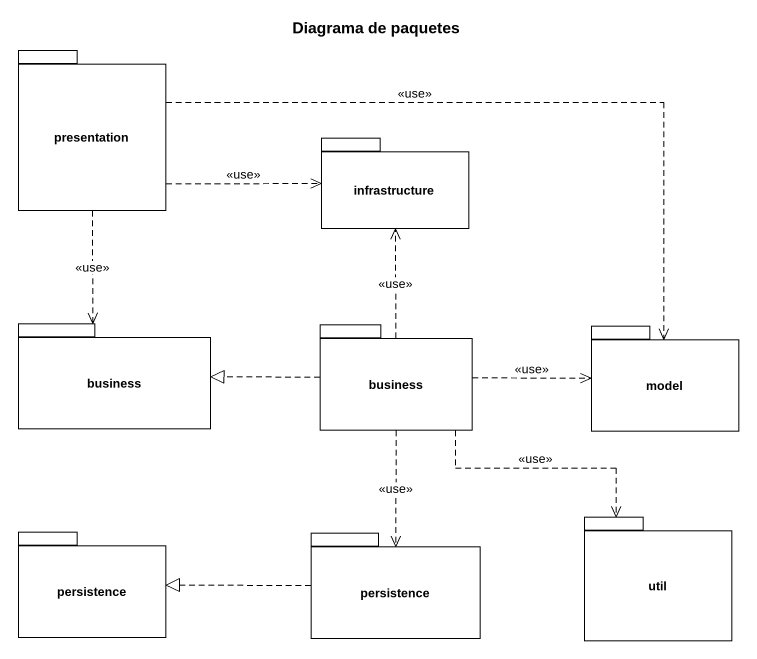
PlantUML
@startuml
title Diagrama de paquetes
package presentation {
}
package infrastructure {
}
package business {
}
package "business" as business_2 {
}
package model {
}
package persistence {
}
package "persistence" as persistence_2 {
}
package util {
}
presentation .right.> infrastructure : <<use>>
presentation ..> business : <<use>>
presentation .right.> model : <<use>>
business_2 .up.> infrastructure : <<use>>
business_2 .left.|> business
business_2 .right.> model : <<use>>
business_2 ..> persistence_2 : <<use>>
business_2 ..> util : <<use>>
persistence_2 .left.|> persistence
@enduml
